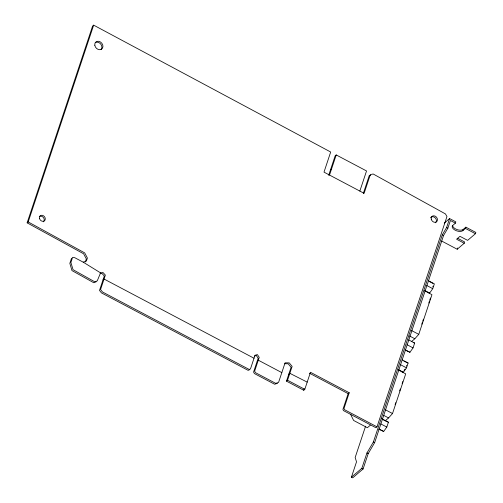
<?xml version="1.0" encoding="UTF-8"?>
<svg xmlns="http://www.w3.org/2000/svg" width="503" height="503" viewBox="0 0 503 503"><rect width="100%" height="100%" fill="white"/><g stroke="black" fill="none" stroke-linecap="round" stroke-linejoin="round"><path stroke-width="0.75" d="M85.334 261.944L86.34 258.913L83.611 253.782L27.131 222.842L92.596 26.055L93.659 25.15L330.685 152.019L323.995 172.139L364.109 193.328L370.346 174.579L373.188 174L445.444 213.92L446.96 216.529L376.999 426.846L375.942 427.745L343.43 410.58L342.939 409.348L348.164 393.648L349.22 392.749L310.47 372.283L304.793 389.353L303.73 390.253L286.477 381.142L291.08 367.309L288.181 363.776L284.717 363.726M27.131 222.842L28.193 221.942L93.659 25.15M71.539 258.234L69.835 263.358L71.973 270.589L93.728 282.724L96.192 281.774M328.685 175.289L335.155 155.842L336.218 154.937L366.542 170.951L359.846 191.077M329.522 175.063L336.218 154.937M286.477 381.142L287.534 380.243L292.136 366.404L289.244 362.877L285.082 362.814L278.561 382.412L275.682 383.343L255.48 372.673L254.637 371.164L259.227 357.369L257.404 354.59L255.008 355.256L250.456 368.957L249.199 369.454L102.524 291.998L100.562 289.533L105.366 275.091L103.027 272.551L100.556 272.871L83.228 262.17L74.79 257.718L72.602 257.329L70.892 262.459L73.036 269.683L94.79 281.825L97.255 280.869L100.556 272.871M363.292 193.51L369.29 175.478L370.711 175.189M303.73 390.253L304.214 388.806M349.22 392.749L344.002 408.449L344.492 409.675L376.999 426.846M365.574 426.204L355.162 457.504L356.52 461.848L351.415 477.19L352.666 477.85L363.084 468.978L368.19 453.637L374.647 442.64L443.552 235.505L447.859 228.173L450.411 220.503L455.416 223.143L455.837 221.873L449.581 218.572L444.287 223.081M351.415 477.19L361.833 468.318L366.939 452.977L373.396 441.98L442.3 234.844L446.607 227.513L449.581 218.572M405.085 350.05L409.945 352.276L413.051 347.894L414.661 343.052L408.618 339.865M428.141 292.601L429.644 293.06L432.75 288.678L434.359 283.837L428.317 280.643M378.834 429.222L383.688 431.455L386.801 427.072L388.41 422.231L381.695 418.685M401.891 371.78L403.387 372.239L406.499 367.856L408.109 363.015L402.067 359.821M421.772 324.165L422.419 322.228M422.797 321.103L423.438 319.166M428.808 303.032L429.449 301.096M429.826 299.97L430.467 298.034M395.094 404.632L395.735 402.696M399.652 390.919L400.3 388.982M402.123 383.5L402.765 381.563M411.429 341.65L414.824 338.758L418.766 334.357L431.964 294.676L424.582 290.772M385.179 420.822L388.567 417.936L392.516 413.535L405.714 373.855L398.326 369.95M455.416 223.143L452.813 225.363A5.86 3.068 18.4 0 0 455.215 230.223A5.86 3.068 18.4 0 0 462.829 230.651L463.25 229.381L465.853 227.161L475.869 232.449L475.442 233.719L467.627 240.371L459.975 236.335L456.586 239.214L464.244 243.257L464.665 241.987L457.648 238.284M441.647 241.025L457.208 249.243L457.629 247.973M462.829 230.651L465.432 228.431L465.853 227.161M102.989 279.945L104.052 279.039L254.021 358.237M330.471 169.913L331.534 169.008M257.228 361.091L258.291 360.186L281.825 372.616M288.779 374.226L289.835 373.32L307.201 382.117M457.208 249.243L464.244 243.257M370.365 425.18L367.379 427.726L353.615 420.458L350.547 414.246M249.394 369.856L248.136 370.353L101.468 292.903L99.5 290.438L104.31 275.99L101.971 273.456L100.116 273.695M83.228 262.17L86.39 261.044L87.403 258.014L84.674 252.883L28.193 221.942M277.505 383.311L274.625 384.242L254.417 373.572L253.575 372.069L258.165 358.268L256.341 355.495L254.549 355.992M413.164 342.6L414.661 343.052M408.109 363.015L403.922 361.141M388.41 422.231L382.211 419.295M465.432 228.431L475.442 233.719M446.607 227.513L447.859 228.173M442.3 234.844L443.552 235.505M429.505 281.605L432.863 283.378M426.707 285.484L432.75 288.678M424.941 290.577L429.644 293.06M411.379 330.458L418.766 334.357M409.448 335.922L414.824 338.758M407.009 344.706L413.051 347.894M405.242 349.792L409.945 352.276M400.457 364.662L406.499 367.856M398.69 369.755L403.387 372.239M385.128 409.637L392.516 413.535M309.408 373.182L348.164 393.648M383.871 415.453L388.567 417.936M380.758 423.878L386.801 427.072M287.534 380.243L304.793 389.353M378.992 428.971L383.688 431.455M373.396 441.98L374.647 442.64M366.939 452.977L368.19 453.637M361.833 468.318L363.084 468.978M463.25 229.381A5.86 3.068 18.4 0 1 457.02 229.563A5.86 3.068 18.4 0 1 452.606 225.558M433.039 286.188A3.59 0.924 -62.2 0 1 432.838 286.899M406.782 365.367A3.59 0.924 -62.2 0 1 406.581 366.077M404.934 369.271A3.59 0.924 -62.2 0 1 404.01 370.321M39.297 216.573A3.295 2.678 49.6 0 1 43.472 217.629A3.295 2.678 49.6 0 1 43.289 221.817M430.593 217.692A3.527 2.861 49.6 0 1 435.29 217.944A3.527 2.861 49.6 0 1 435.397 222.772M95.23 42.598A4.577 3.716 49.6 0 1 100.638 43.975A4.577 3.716 49.6 0 1 101.103 49.527M39.473 218.34A3.295 2.678 49.6 0 0 44.352 220.911A3.295 2.678 49.6 0 0 43.239 215.63A3.295 2.678 49.6 0 0 39.473 218.34M431.234 219.113A3.527 2.861 49.6 0 0 436.453 221.873A3.527 2.861 49.6 0 0 435.271 216.215A3.527 2.861 49.6 0 0 431.234 219.113M94.803 45.251A4.577 3.716 49.6 0 0 101.424 49.25A4.577 3.716 49.6 0 0 100.349 41.919A4.577 3.716 49.6 0 0 94.803 45.251"/></g></svg>
